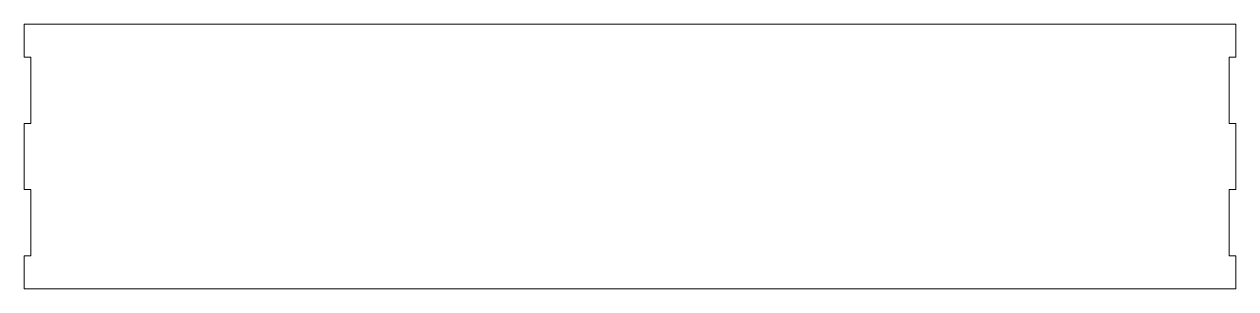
# Model space of a CAD drawing. Header units: millimetres. Extents: x 0 to 550, y 0 to 120.
import ezdxf

# ---------------------------------------------------------------- set-up
doc = ezdxf.new("R2010")
doc.units = ezdxf.units.MM

msp = doc.modelspace()

# ---------------------------------------------------------------- linework, layer by layer
at = {"color": 7, "linetype": 'Continuous', "lineweight": 15}
for p, q in [((550, 120), (0, 120)), ((0, 120), (0, 105)), ((550, 105), (550, 120)), ((3, 105), (0, 105)), ((3, 75), (3, 105)), ((547, 105), (547, 75)), ((550, 105), (547, 105)), ((0, 75), (3, 75)), ((0, 75), (0, 45)), ((547, 75), (550, 75)), ((550, 45), (550, 75)), ((3, 45), (0, 45)), ((3, 15), (3, 45)), ((547, 45), (547, 15)), ((550, 45), (547, 45)), ((0, 15), (3, 15)), ((0, 15), (0, 0)), ((547, 15), (550, 15)), ((550, 0), (550, 15)), ((0, 0), (550, 0))]:
    msp.add_line(p, q, dxfattribs=at)

doc.saveas('drawing.dxf')
